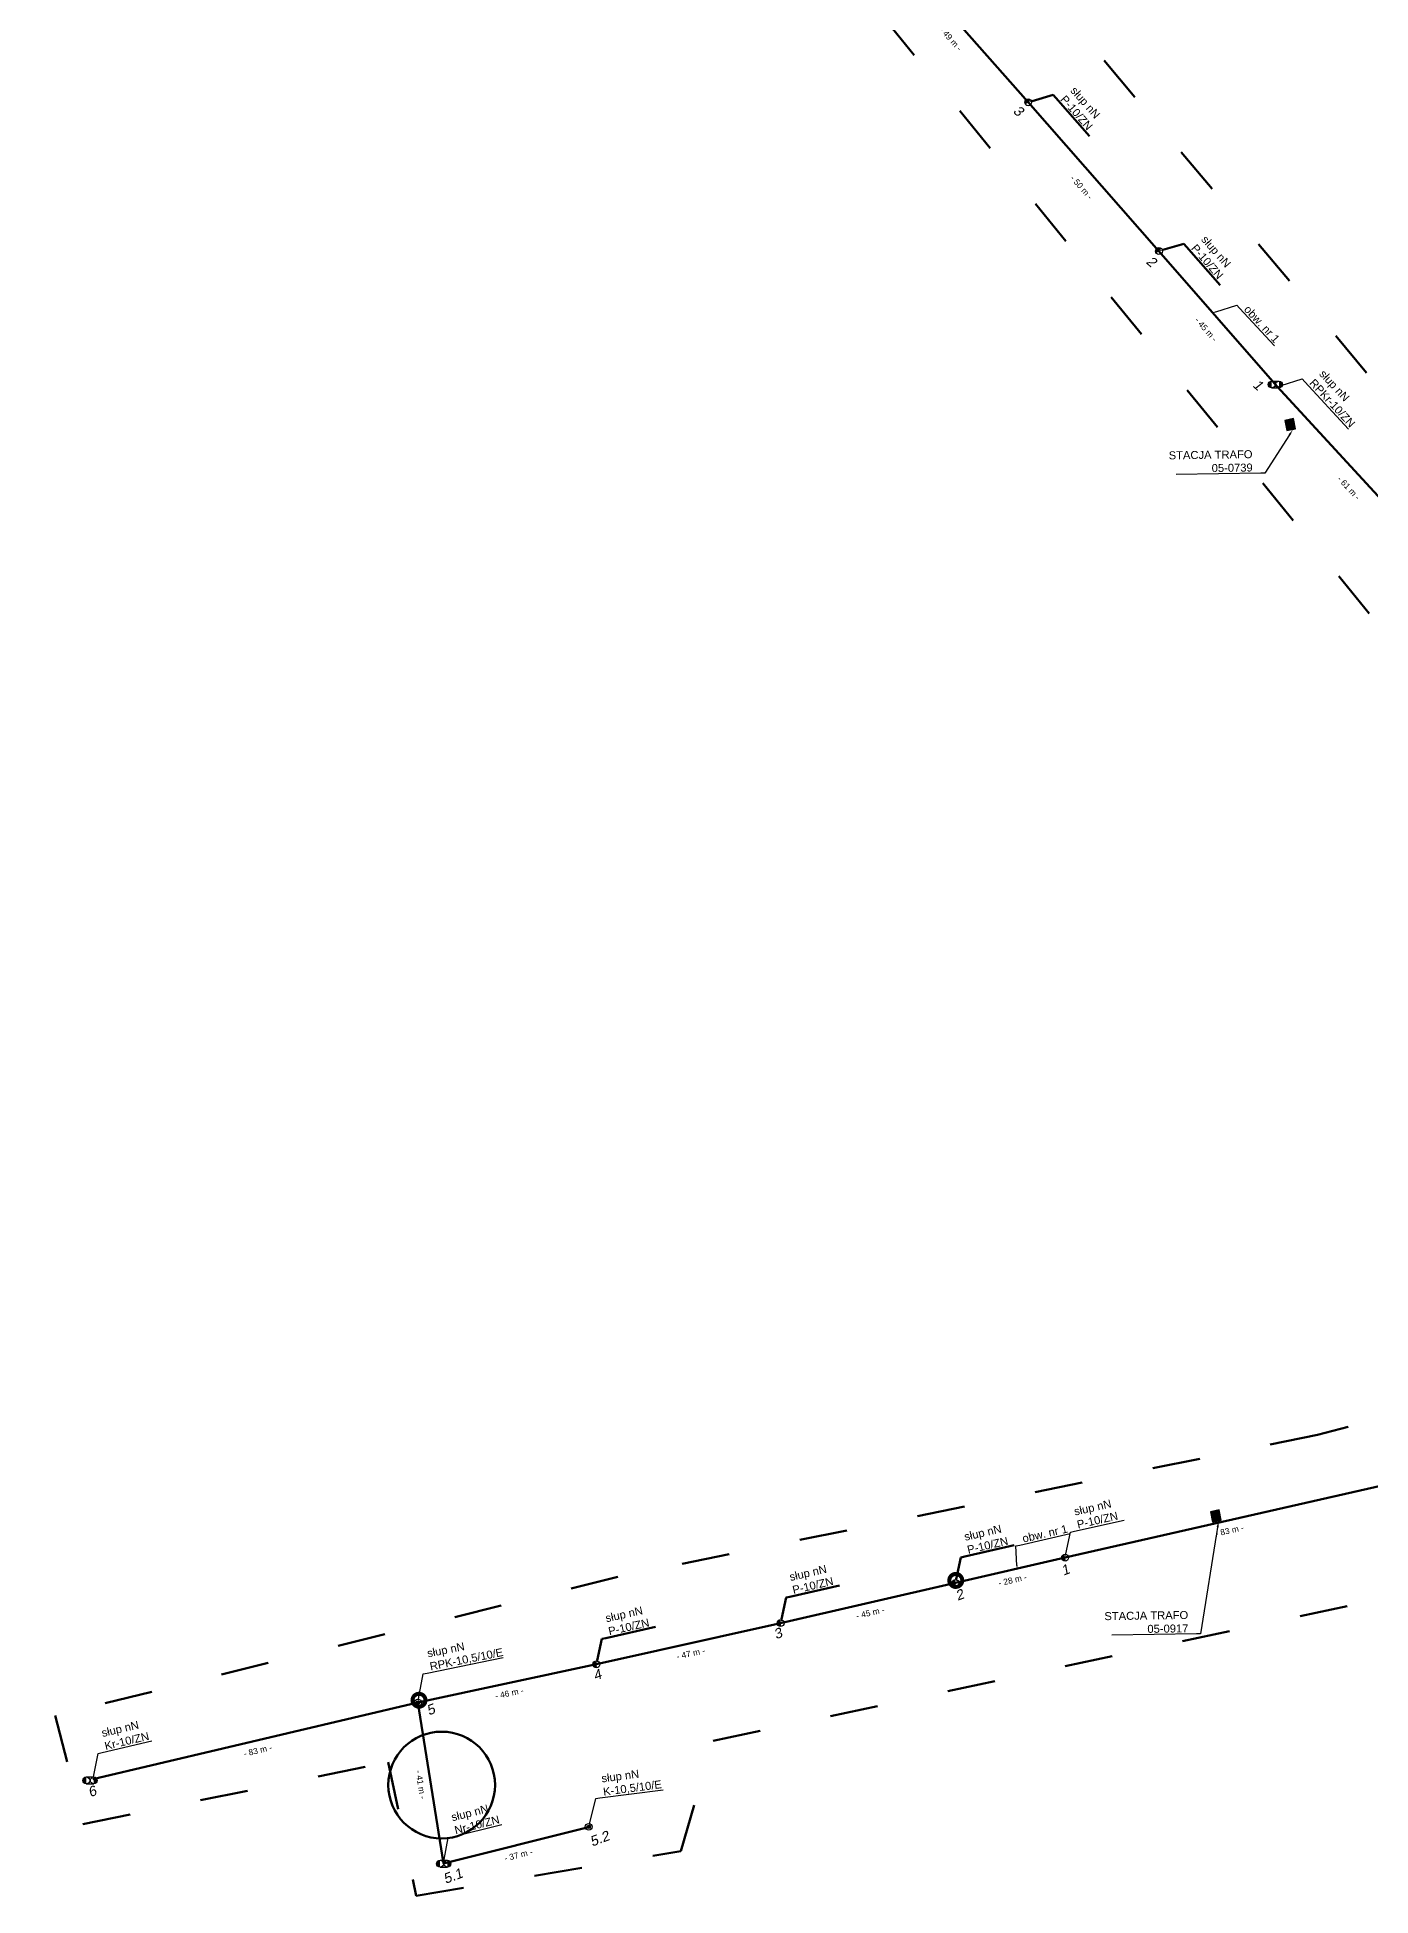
# Model space of a CAD drawing. Header units: metres. Extents: x 7547313 to 7555771, y 5771206 to 5789306.
# Drawn here: x 7548173.7 to 7548507.1, y 5784269.2 to 5784733.7 of the extents above; entities that cross this region are included whole.
import ezdxf
from ezdxf import colors
from ezdxf.entities.mleader import LeaderData, LeaderLine
from ezdxf.math import Vec2, Vec3

# ---------------------------------------------------------------- set-up
doc = ezdxf.new("R2010")
doc.units = ezdxf.units.M
doc.linetypes.add('GCAD_ISO03W100', pattern=[30, 12, -18])
for name, color, linetype, lineweight in [('!TELE', 30, 'SCARPLINE1A', 50), ('!trafo_05-0739', 6, 'GCAD_ISO03W100', 50), ('!trafo_05-0917', 6, 'GCAD_ISO03W100', 50), ('_MM LINIA Sn', 40, 'Continuous', 30), ('_numery', 7, 'Continuous', 40), ('_PRZEWIESZENIA', 6, 'Continuous', 50)]:
    doc.layers.add(name, color=color, linetype=linetype, lineweight=lineweight)
for name, color, linetype in [('!wymiary', 7, 'Continuous'), ('_MM mufy', 3, 'Continuous'), ('_MM opisy', 7, 'Continuous'), ('_MM slupy', 5, 'Continuous'), ('_mm trafo', 3, 'Continuous')]:
    doc.layers.add(name, color=color, linetype=linetype)
doc.layers.add('_arkusze model', color=7, linetype='Continuous', lineweight=50, plot=False)
doc.styles.get("Standard").update_dxf_attribs({"font": 'arial.ttf'})
doc.linetypes.add('SCARPLINE1A', pattern='A,2,[150,AAA.SHX,S=1,R=0,X=0,Y=0],1e-11', length=2)
doc.dimstyles.new('opis linie', dxfattribs={"dimtxt": 1.5, "dimasz": 0.18, "dimexe": 0.18, "dimexo": 0.0625, "dimgap": 2.5, "dimtad": 4, "dimdec": 0, "dimzin": 0, "dimdsep": 46, "dimtxsty": 'Standard', "dimcen": 0.09, "dimse1": 1, "dimse2": 1, "dimsd1": 1, "dimsd2": 1, "dimclrt": 256, "dimadec": 0, "dimazin": 0, "dimtfac": 1, "dimtdec": 0, "dimtofl": 0, "dimtmove": 0, "dimatfit": 3, "dimfxl": 1, "dimtfill": 1, "dimtolj": 1, "dimtzin": 0, "dimarcsym": 0})

# ---------------------------------------------------------------- blocks, each defined once
blk = doc.blocks.new('*D90')
at = {"layer": 'Defpoints', "color": 0}
for p in [(7548388.75, 5784754.47), (7548420.86, 5784716.93), (7548421.42, 5784717.43)]:
    blk.add_point(p, dxfattribs=at)
at = {"layer": '!wymiary', "insert": (7548402.07, 5784733.29), "char_height": 1.5, "attachment_point": 5, "rotation": 311.41, "bg_fill": 3, "box_fill_scale": 1.1, "bg_fill_color": 9, "bg_fill_true_color": 13158600, "bg_fill_transparency": 0}
blk.add_mtext('\\A1;- 49 m -', dxfattribs=at)
blk = doc.blocks.new('*D91')
at = {"layer": 'Defpoints', "color": 0}
for p in [(7548421.42, 5784717.43), (7548453.55, 5784679.76), (7548454.11, 5784680.25)]:
    blk.add_point(p, dxfattribs=at)
at = {"layer": '!wymiary', "insert": (7548434.75, 5784696.19), "char_height": 1.5, "attachment_point": 5, "rotation": 311.3264, "bg_fill": 3, "box_fill_scale": 1.1, "bg_fill_color": 9, "bg_fill_true_color": 13158600, "bg_fill_transparency": 0}
blk.add_mtext('\\A1;- 50 m -', dxfattribs=at)
blk = doc.blocks.new('*D92')
at = {"layer": 'Defpoints', "color": 0}
for p in [(7548454.11, 5784680.25), (7548483.14, 5784645.88), (7548483.7, 5784646.37)]:
    blk.add_point(p, dxfattribs=at)
at = {"layer": '!wymiary', "insert": (7548465.88, 5784660.67), "char_height": 1.5, "attachment_point": 5, "rotation": 311.1324, "bg_fill": 3, "box_fill_scale": 1.1, "bg_fill_color": 9, "bg_fill_true_color": 13158600, "bg_fill_transparency": 0}
blk.add_mtext('\\A1;- 45 m -', dxfattribs=at)
blk = doc.blocks.new('*D93')
at = {"layer": 'Defpoints', "color": 0}
for p in [(7548483.7, 5784646.37), (7548524.79, 5784600.68), (7548525.34, 5784601.19)]:
    blk.add_point(p, dxfattribs=at)
at = {"layer": '!wymiary', "insert": (7548501.57, 5784621.06), "char_height": 1.5, "attachment_point": 5, "rotation": 312.6651, "bg_fill": 3, "box_fill_scale": 1.1, "bg_fill_color": 9, "bg_fill_true_color": 13158600, "bg_fill_transparency": 0}
blk.add_mtext('\\A1;- 61 m -', dxfattribs=at)
blk = doc.blocks.new('*D252')
at = {"layer": 'Defpoints', "color": 0}
for p in [(7548311.53, 5784286.36), (7548275.06, 5784277.98), (7548275.24, 5784277.25)]:
    blk.add_point(p, dxfattribs=at)
at = {"layer": '!wymiary', "insert": (7548294, 5784279.36), "char_height": 1.5, "attachment_point": 5, "rotation": 14.092, "bg_fill": 3, "box_fill_scale": 1.1, "bg_fill_color": 9, "bg_fill_true_color": 13158600, "bg_fill_transparency": 0}
blk.add_mtext('\\A1;- 37 m -', dxfattribs=at)
blk = doc.blocks.new('*D253')
at = {"layer": 'Defpoints', "color": 0}
for p in [(7548268.89, 5784317.49), (7548269.63, 5784317.6), (7548275.24, 5784277.25)]:
    blk.add_point(p, dxfattribs=at)
at = {"layer": '!wymiary', "insert": (7548269.59, 5784296.98), "char_height": 1.5, "attachment_point": 5, "rotation": 278.963, "bg_fill": 3, "box_fill_scale": 1.1, "bg_fill_color": 9, "bg_fill_true_color": 13158600, "bg_fill_transparency": 0}
blk.add_mtext('\\A1;- 41 m -', dxfattribs=at)
blk = doc.blocks.new('*D286')
at = {"layer": 'Defpoints', "color": 0}
for p in [(7548511.71, 5784372.12), (7548430.5, 5784354.42), (7548430.66, 5784353.69)]:
    blk.add_point(p, dxfattribs=at)
at = {"layer": '!wymiary', "insert": (7548471.75, 5784360.45), "char_height": 1.5, "attachment_point": 5, "rotation": 12.8133, "bg_fill": 3, "box_fill_scale": 1.1, "bg_fill_color": 9, "bg_fill_true_color": 13158600, "bg_fill_transparency": 0}
blk.add_mtext('\\A1;- 83 m -', dxfattribs=at)
blk = doc.blocks.new('*D287')
at = {"layer": 'Defpoints', "color": 0}
for p in [(7548430.66, 5784353.69), (7548403.07, 5784348.1), (7548403.24, 5784347.37)]:
    blk.add_point(p, dxfattribs=at)
at = {"layer": '!wymiary', "insert": (7548417.52, 5784348.08), "char_height": 1.5, "attachment_point": 5, "rotation": 12.9755, "bg_fill": 3, "box_fill_scale": 1.1, "bg_fill_color": 9, "bg_fill_true_color": 13158600, "bg_fill_transparency": 0}
blk.add_mtext('\\A1;- 28 m -', dxfattribs=at)
blk = doc.blocks.new('*D288')
at = {"layer": 'Defpoints', "color": 0}
for p in [(7548403.24, 5784347.37), (7548359.38, 5784338.06), (7548359.55, 5784337.33)]:
    blk.add_point(p, dxfattribs=at)
at = {"layer": '!wymiary', "insert": (7548381.96, 5784339.9), "char_height": 1.5, "attachment_point": 5, "rotation": 12.9423, "bg_fill": 3, "box_fill_scale": 1.1, "bg_fill_color": 9, "bg_fill_true_color": 13158600, "bg_fill_transparency": 0}
blk.add_mtext('\\A1;- 45 m -', dxfattribs=at)
blk = doc.blocks.new('*D289')
at = {"layer": 'Defpoints', "color": 0}
for p in [(7548359.55, 5784337.33), (7548313.32, 5784327.76), (7548313.48, 5784327.03)]:
    blk.add_point(p, dxfattribs=at)
at = {"layer": '!wymiary', "insert": (7548337.06, 5784329.74), "char_height": 1.5, "attachment_point": 5, "rotation": 12.6021, "bg_fill": 3, "box_fill_scale": 1.1, "bg_fill_color": 9, "bg_fill_true_color": 13158600, "bg_fill_transparency": 0}
blk.add_mtext('\\A1;- 47 m -', dxfattribs=at)
blk = doc.blocks.new('*D290')
at = {"layer": 'Defpoints', "color": 0}
for p in [(7548313.48, 5784327.03), (7548268.74, 5784318.22), (7548268.89, 5784317.49)]:
    blk.add_point(p, dxfattribs=at)
at = {"layer": '!wymiary', "insert": (7548291.71, 5784319.8), "char_height": 1.5, "attachment_point": 5, "rotation": 12.0835, "bg_fill": 3, "box_fill_scale": 1.1, "bg_fill_color": 9, "bg_fill_true_color": 13158600, "bg_fill_transparency": 0}
blk.add_mtext('\\A1;- 46 m -', dxfattribs=at)
blk = doc.blocks.new('*D291')
at = {"layer": 'Defpoints', "color": 0}
for p in [(7548268.89, 5784317.49), (7548187.48, 5784299.09), (7548187.65, 5784298.36)]:
    blk.add_point(p, dxfattribs=at)
at = {"layer": '!wymiary', "insert": (7548228.85, 5784305.47), "char_height": 1.5, "attachment_point": 5, "rotation": 13.2485, "bg_fill": 3, "box_fill_scale": 1.1, "bg_fill_color": 9, "bg_fill_true_color": 13158600, "bg_fill_transparency": 0}
blk.add_mtext('\\A1;- 83 m -', dxfattribs=at)
blk = doc.blocks.new('ZN')
at = {"layer": '_MM slupy', "transparency": 33554687}
h = blk.add_hatch(color=256, dxfattribs=at)
h.dxf.hatch_style = 1
h.paths.add_polyline_path([(0, -0.86), (0, 0.86, 1)])
at = {"layer": '_MM slupy'}
blk.add_circle((0, 0), 0.857, dxfattribs=at)
blk = doc.blocks.new('R')
at = {"layer": '_MM slupy', "transparency": 33554687}
h = blk.add_hatch(color=256, dxfattribs=at)
h.dxf.hatch_style = 1
h.paths.add_polyline_path([(-0.93, -0.86), (-0.93, 0.86, 1)])
h = blk.add_hatch(color=256, dxfattribs=at)
h.dxf.hatch_style = 1
h.paths.add_polyline_path([(0.93, 0.86), (0.93, -0.86, 1)])
at = {"layer": '_MM slupy'}
for points in [[(-0.93, 0.86), (0.93, 0.86)], [(-0.93, -0.86), (0.93, -0.86)]]:
    blk.add_lwpolyline(points, dxfattribs=at)
for centre in [(-0.93, 0), (0.93, 0)]:
    blk.add_circle(centre, 0.857, dxfattribs=at)
blk = doc.blocks.new('E')
at = {"layer": '_MM slupy'}
h = blk.add_hatch(color=256, dxfattribs=at)
h.dxf.hatch_style = 1
h.paths.add_polyline_path([(0.27, 0.37, 1), (-0.27, -0.37, 1)])
for radius in [0.857, 0.457]:
    blk.add_circle((0, 0), radius, dxfattribs=at)
blk = doc.blocks.new('trafo')
at = {"layer": '_mm trafo'}
h = blk.add_hatch(color=256, dxfattribs=at)
h.dxf.hatch_style = 1
h.paths.add_polyline_path([(-1.15, 1.02), (-0.52, -1.51), (1.64, -0.96), (1.01, 1.59)])
at = {"layer": '_MM LINIA Sn', "color": 2, "lineweight": 60}
for p, q in [((0.58, 0.02), (-0.43, 0.9)), ((-0.32, -0.23), (0.58, 0.02)), ((0.58, -0.92), (-0.32, -0.23)), ((0.55, -0.72), (0.41, -0.9)), ((0.41, -0.9), (0.58, -0.92)), ((0.58, -0.92), (0.55, -0.72))]:
    blk.add_line(p, q, dxfattribs=at)
at = {"layer": '_mm trafo', "flags": 128}
blk.add_lwpolyline([(-0.52, -1.52), (1.64, -0.96), (0.98, 1.58), (-1.17, 0.99), (-0.52, -1.52)], close=True, dxfattribs=at)
blk = doc.blocks.new('mufa')
at = {"layer": '_MM mufy'}
h = blk.add_hatch(color=256, dxfattribs=at)
h.dxf.hatch_style = 1
h.paths.add_polyline_path([(2.15, 0.12, 1), (-2.1, -0.05, 1)])
h.paths.add_polyline_path([(-1.1, -0.01, -1), (1.15, 0.08, -1)], flags=16)
h.paths.add_polyline_path([(-0.83, 0, -1), (0.88, 0.07, -1)], flags=0)
blk = doc.blocks.new('q')
at = {"layer": '_MM slupy'}
blk.add_blockref('ZN', (0, 0), dxfattribs=at)
at = {"layer": '_MM opisy'}
ml = blk.add_multileader_mtext('Standard', dxfattribs=at)
ml.set_content('\\pxql;słup nN\\PP-10/ZN', color=256)
ml.set_leader_properties()
ml.build(insert=Vec2(0, 0))
ml.multileader.update_dxf_attribs({"has_text_frame": 1, "text_left_attachment_type": 5, "text_right_attachment_type": 5, "dogleg_length": 1, "arrow_head_size": 1})
ctx = ml.context
ctx.base_point, ctx.char_height, ctx.arrow_head_size, ctx.landing_gap_size, ctx.plane_origin = Vec3(3.75, 5.9), 2, 1, 1, Vec3(1.72, -1.42)
ctx.left_attachment, ctx.right_attachment = 5, 5
notes = []
notes.append((ctx, [(0, (1, 1, 0), (2.75, 5.9), (1, 0), 1, [(0, [(0, 0), (2.75, 5.9)], 0, [])])]))
ctx.mtext.insert, ctx.mtext.flow_direction = Vec3(4.75, 11.7), 5
ctx.mtext.has_bg_fill, ctx.mtext.bg_color, ctx.mtext.bg_scale_factor, ctx.mtext.bg_transparency, ctx.mtext.use_window_bg_color = 1, -1023410175, 1, 0, 1
for ctx, leaders in notes:
    for number, flags, end, landing, length, lines in leaders:
        leader = LeaderData()
        leader.index, (leader.has_last_leader_line, leader.has_dogleg_vector, leader.attachment_direction) = number, flags
        leader.last_leader_point, leader.dogleg_vector, leader.dogleg_length = Vec3(end), Vec3(landing), length
        for number, points, colour, breaks in lines:
            line = LeaderLine()
            line.index, line.vertices, line.color, line.breaks = number, Vec3.list(points), colors.encode_raw_color(colour), breaks
            leader.lines.append(line)
        ctx.leaders.append(leader)

msp = doc.modelspace()

# ---------------------------------------------------------------- linework, layer by layer
at = {"layer": '!TELE'}
for points in [[(7548149.98, 5784906.23), (7548198.22, 5784891.68), (7548244.11, 5784879.13), (7548292.09, 5784865.99), (7548323.63, 5784828.41), (7548356.11, 5784791.36), (7548388.75, 5784754.47), (7548421.42, 5784717.43), (7548454.11, 5784680.25), (7548483.7, 5784646.37), (7548525.34, 5784601.19), (7548562.89, 5784596.95), (7548591.08, 5784564.67), (7548606.5, 5784550.99)], [(7548187.65, 5784298.36), (7548268.89, 5784317.49), (7548313.48, 5784327.03), (7548359.55, 5784337.33), (7548403.24, 5784347.37), (7548430.66, 5784353.69), (7548511.71, 5784372.12), (7548557.83, 5784382.24), (7548575.07, 5784385.93), (7548605.01, 5784393.54), (7548655.98, 5784406.73), (7548696.07, 5784414.19), (7548755.57, 5784432.72), (7548777.68, 5784432.67), (7548838.69, 5784446.59), (7548896.33, 5784459.78), (7548934.77, 5784468.75), (7548969.06, 5784475.22), (7549019.45, 5784487.39)], [(7548268.89, 5784317.49), (7548275.24, 5784277.25), (7548311.53, 5784286.36)]]:
    msp.add_lwpolyline(points, dxfattribs=at)

# ---------------------------------------------------------------- next in the draw order: dimensions: what is measured, and where the dimension line sits
at = {"layer": '!wymiary'}
for p1, p2, picture, middle in [((7548388.75, 5784754.47), (7548421.42, 5784717.43), '*D90', (7548402.07, 5784733.29)), ((7548511.71, 5784372.12), (7548430.66, 5784353.69), '*D286', (7548471.75, 5784360.45)), ((7548311.53, 5784286.36), (7548275.24, 5784277.25), '*D252', (7548294, 5784279.36))]:
    dim = msp.add_aligned_dim(p1=p1, p2=p2, distance=-0.75, dimstyle='opis linie', override={"dimpost": '- <> m -'}, dxfattribs=at)
    dim.commit()
    dim.dimension.update_dxf_attribs({"geometry": picture, "text_midpoint": middle})

# ---------------------------------------------------------------- next in the draw order: block references
at = {"layer": '_arkusze model', "rotation": 357.3066721443945}
msp.add_blockref('trafo', (7548468.1, 5784364.09), dxfattribs=at)

# ---------------------------------------------------------------- next in the draw order: dimensions: what is measured, and where the dimension line sits
at = {"layer": '!wymiary'}
for p1, p2, picture, middle in [((7548421.42, 5784717.43), (7548454.11, 5784680.25), '*D91', (7548434.75, 5784696.19)), ((7548430.66, 5784353.69), (7548403.24, 5784347.37), '*D287', (7548417.52, 5784348.08)), ((7548275.24, 5784277.25), (7548268.89, 5784317.49), '*D253', (7548269.59, 5784296.98))]:
    dim = msp.add_aligned_dim(p1=p1, p2=p2, distance=-0.75, dimstyle='opis linie', override={"dimpost": '- <> m -'}, dxfattribs=at)
    dim.commit()
    dim.dimension.update_dxf_attribs({"geometry": picture, "text_midpoint": middle})

# ---------------------------------------------------------------- next in the draw order: leaders
at = {"layer": '_MM opisy'}
ml = msp.add_multileader_mtext('Standard', dxfattribs=at)
ml.set_content('\\pxql;słup nN\\PK-10,5/10/E', color=256)
ml.set_leader_properties()
ml.build(insert=Vec2(0, 0))
ml.multileader.update_dxf_attribs({"has_text_frame": 1, "text_left_attachment_type": 5, "text_right_attachment_type": 5, "dogleg_length": 1, "arrow_head_size": 1})
ctx = ml.context
ctx.base_point, ctx.char_height, ctx.arrow_head_size, ctx.landing_gap_size, ctx.plane_origin, ctx.plane_x_axis, ctx.plane_y_axis = Vec3(7548314.37, 5784293.63), 2, 1, 1, Vec3(7548313.46, 5784285.22), Vec3(0.9916, 0.129339), Vec3(-0.129339, 0.9916)
ctx.left_attachment, ctx.right_attachment = 5, 5
notes = []
notes.append((ctx, [(0, (1, 1, 0), (7548313.38, 5784293.5), (0.9916, 0.129339), 1, [(0, [(7548311.58, 5784286.41)], 0, [])])]))
ctx.mtext.insert, ctx.mtext.text_direction, ctx.mtext.flow_direction = Vec3(7548314.62, 5784299.48), Vec3(0.9916, 0.129339), 5
ctx.mtext.has_bg_fill, ctx.mtext.bg_color, ctx.mtext.bg_scale_factor, ctx.mtext.bg_transparency, ctx.mtext.use_window_bg_color = 1, -1023410175, 1, 0, 1
for ctx, leaders in notes:
    for number, flags, end, landing, length, lines in leaders:
        leader = LeaderData()
        leader.index, (leader.has_last_leader_line, leader.has_dogleg_vector, leader.attachment_direction) = number, flags
        leader.last_leader_point, leader.dogleg_vector, leader.dogleg_length = Vec3(end), Vec3(landing), length
        for number, points, colour, breaks in lines:
            line = LeaderLine()
            line.index, line.vertices, line.color, line.breaks = number, Vec3.list(points), colors.encode_raw_color(colour), breaks
            leader.lines.append(line)
        ctx.leaders.append(leader)

# ---------------------------------------------------------------- next in the draw order: block references
at = {"layer": '!TELE', "rotation": 311.3263695935091}
msp.add_blockref('q', (7548421.42, 5784717.43), dxfattribs=at)
at = {"rotation": 7.43140797036866}
msp.add_blockref('E', (7548311.58, 5784286.41), dxfattribs=at)
at = {"layer": '_MM slupy', "rotation": 12.81331030667214}
msp.add_blockref('ZN', (7548430.66, 5784353.69), dxfattribs=at)

# ---------------------------------------------------------------- next in the draw order: texts
at = {"layer": '_numery', "oblique": 10}
for s, p in [('1', (7548430.23, 5784349.16)), ('5.2', (7548312.43, 5784281.46))]:
    msp.add_text(s, height=2.5, rotation=20.4647, dxfattribs=at).set_placement(p)

# ---------------------------------------------------------------- next in the draw order: dimensions: what is measured, and where the dimension line sits
at = {"layer": '!wymiary'}
for p1, p2, picture, middle in [((7548454.11, 5784680.25), (7548483.7, 5784646.37), '*D92', (7548465.88, 5784660.67)), ((7548403.24, 5784347.37), (7548359.55, 5784337.33), '*D288', (7548381.96, 5784339.9))]:
    dim = msp.add_aligned_dim(p1=p1, p2=p2, distance=-0.75, dimstyle='opis linie', override={"dimpost": '- <> m -'}, dxfattribs=at)
    dim.commit()
    dim.dimension.update_dxf_attribs({"geometry": picture, "text_midpoint": middle})

# ---------------------------------------------------------------- next in the draw order: leaders
at = {"layer": '_MM opisy'}
ml = msp.add_multileader_mtext('Standard', dxfattribs=at)
ml.set_content('\\pxql;słup nN\\PNr-10/ZN', color=256)
ml.set_leader_properties()
ml.build(insert=Vec2(0, 0))
ml.multileader.update_dxf_attribs({"has_text_frame": 1, "text_left_attachment_type": 5, "text_right_attachment_type": 5, "dogleg_length": 1, "arrow_head_size": 1})
ctx = ml.context
ctx.base_point, ctx.char_height, ctx.arrow_head_size, ctx.landing_gap_size, ctx.plane_origin, ctx.plane_x_axis, ctx.plane_y_axis = Vec3(7548277.44, 5784283.89), 2, 1, 1, Vec3(7548277.25, 5784276.29), Vec3(0.969906, 0.243479), Vec3(-0.243479, 0.969906)
ctx.left_attachment, ctx.right_attachment = 5, 5
notes = []
notes.append((ctx, [(0, (1, 1, 0), (7548276.47, 5784283.64), (0.969906, 0.243479), 1, [(0, [(7548275.24, 5784277.25), (7548276.47, 5784283.64)], 0, [])])]))
ctx.mtext.insert, ctx.mtext.text_direction, ctx.mtext.flow_direction = Vec3(7548277.01, 5784289.73), Vec3(0.969906, 0.243479), 5
ctx.mtext.has_bg_fill, ctx.mtext.bg_color, ctx.mtext.bg_scale_factor, ctx.mtext.bg_transparency, ctx.mtext.use_window_bg_color = 1, -1023410175, 1, 0, 1
at = {"layer": '_mm trafo', "color": 3}
ml = msp.add_multileader_mtext('Standard', dxfattribs=at)
ml.set_content('STACJA TRAFO\\P05-0917', color=3)
ml.set_leader_properties()
ml.build(insert=Vec2(0, 0))
ml.multileader.update_dxf_attribs({"has_text_frame": 1, "text_left_attachment_type": 5, "text_right_attachment_type": 5, "dogleg_length": 1, "arrow_head_size": 1.5})
ctx = ml.context
ctx.base_point, ctx.char_height, ctx.arrow_head_size, ctx.plane_origin, ctx.plane_x_axis, ctx.plane_y_axis = Vec3(7548438.79, 5784334.26), 2, 1.5, Vec3(7548472.24, 5784332), Vec3(0.999891, 0.014731), Vec3(-0.014731, 0.999891)
ctx.left_attachment, ctx.right_attachment, ctx.text_align_type, ctx.attachment_type = 5, 5, 2, 2
notes.append((ctx, [(0, (1, 1, 0), (7548464.5, 5784334.63), (-0.999891, -0.014731), 1, [(0, [(7548469, 5784362.81)], 0, [])])]))
ctx.mtext.insert, ctx.mtext.text_direction, ctx.mtext.rotation, ctx.mtext.alignment, ctx.mtext.flow_direction = Vec3(7548461.41, 5784340.37), Vec3(0.999891, 0.014731), 6.129723, 3, 5
ctx.mtext.has_bg_fill, ctx.mtext.bg_color, ctx.mtext.bg_scale_factor, ctx.mtext.bg_transparency, ctx.mtext.use_window_bg_color = 1, -1073741824, 1, 0, 1
for ctx, leaders in notes:
    for number, flags, end, landing, length, lines in leaders:
        leader = LeaderData()
        leader.index, (leader.has_last_leader_line, leader.has_dogleg_vector, leader.attachment_direction) = number, flags
        leader.last_leader_point, leader.dogleg_vector, leader.dogleg_length = Vec3(end), Vec3(landing), length
        for number, points, colour, breaks in lines:
            line = LeaderLine()
            line.index, line.vertices, line.color, line.breaks = number, Vec3.list(points), colors.encode_raw_color(colour), breaks
            leader.lines.append(line)
        ctx.leaders.append(leader)

# ---------------------------------------------------------------- next in the draw order: block references
at = {"layer": '!TELE'}
for p, rotation in [((7548454.11, 5784680.25), 311.1323651816211), ((7548403.24, 5784347.37), 12.9755420537407)]:
    msp.add_blockref('q', p, dxfattribs=dict(at, rotation=rotation))
msp.add_blockref('R', (7548275.34, 5784277.2))

# ---------------------------------------------------------------- next in the draw order: texts
at = {"layer": '_numery', "oblique": 10}
for s, rotation, p in [('3', 318.4797, (7548417.48, 5784715)), ('1', 318.4797, (7548477.36, 5784646.52)), ('5.1', 20.4647, (7548275.79, 5784272.14))]:
    msp.add_text(s, height=2.5, rotation=rotation, dxfattribs=at).set_placement(p)

# ---------------------------------------------------------------- next in the draw order: dimensions: what is measured, and where the dimension line sits
at = {"layer": '!wymiary'}
for p1, p2, picture, middle in [((7548483.7, 5784646.37), (7548525.34, 5784601.19), '*D93', (7548501.57, 5784621.06)), ((7548359.55, 5784337.33), (7548313.48, 5784327.03), '*D289', (7548337.06, 5784329.74))]:
    dim = msp.add_aligned_dim(p1=p1, p2=p2, distance=-0.75, dimstyle='opis linie', override={"dimpost": '- <> m -'}, dxfattribs=at)
    dim.commit()
    dim.dimension.update_dxf_attribs({"geometry": picture, "text_midpoint": middle})

# ---------------------------------------------------------------- next in the draw order: block references
at = {"layer": '!TELE', "rotation": 12.94231481380822}
msp.add_blockref('q', (7548359.55, 5784337.33), dxfattribs=at)
at = {"color": 5, "lineweight": 70}
msp.add_blockref('mufa', (7548403.3, 5784347.96), dxfattribs=at)

# ---------------------------------------------------------------- next in the draw order: texts
at = {"layer": '_numery', "oblique": 10}
for rotation, p in [(318.4797, (7548450.71, 5784677.35)), (20.4647, (7548403.8, 5784342.9))]:
    msp.add_text('2', height=2.5, rotation=rotation, dxfattribs=at).set_placement(p)

# ---------------------------------------------------------------- next in the draw order: dimensions: what is measured, and where the dimension line sits
at = {"layer": '!wymiary'}
dim = msp.add_aligned_dim(p1=(7548313.48, 5784327.03), p2=(7548268.89, 5784317.49), distance=-0.75, dimstyle='opis linie', override={"dimpost": '- <> m -'}, dxfattribs=at)
dim.commit()
dim.dimension.update_dxf_attribs({"geometry": '*D290', "text_midpoint": (7548291.71, 5784319.8)})

# ---------------------------------------------------------------- next in the draw order: leaders
at = {"layer": '_MM opisy'}
ml = msp.add_multileader_mtext('Standard', dxfattribs=at)
ml.set_content('\\pxql;słup nN\\PRPKr-10/ZN', color=256)
ml.set_leader_properties()
ml.build(insert=Vec2(0, 0))
ml.multileader.update_dxf_attribs({"has_text_frame": 1, "text_left_attachment_type": 5, "text_right_attachment_type": 5, "dogleg_length": 1, "arrow_head_size": 1})
ctx = ml.context
ctx.base_point, ctx.char_height, ctx.arrow_head_size, ctx.landing_gap_size, ctx.plane_origin, ctx.plane_x_axis, ctx.plane_y_axis = Vec3(7548490.58, 5784647.61), 2, 1, 1, Vec3(7548483.82, 5784644.14), Vec3(0.677712, -0.735327), Vec3(0.735327, 0.677712)
ctx.left_attachment, ctx.right_attachment = 5, 5
notes = []
notes.append((ctx, [(0, (1, 1, 0), (7548489.91, 5784648.34), (0.677712, -0.735327), 1, [(0, [(7548483.7, 5784646.37), (7548489.91, 5784648.34)], 0, [])])]))
ctx.mtext.insert, ctx.mtext.text_direction, ctx.mtext.flow_direction = Vec3(7548495.5, 5784650.78), Vec3(0.677712, -0.735327), 5
ctx.mtext.has_bg_fill, ctx.mtext.bg_color, ctx.mtext.bg_scale_factor, ctx.mtext.bg_transparency, ctx.mtext.use_window_bg_color = 1, -1023410175, 1, 0, 1
for ctx, leaders in notes:
    for number, flags, end, landing, length, lines in leaders:
        leader = LeaderData()
        leader.index, (leader.has_last_leader_line, leader.has_dogleg_vector, leader.attachment_direction) = number, flags
        leader.last_leader_point, leader.dogleg_vector, leader.dogleg_length = Vec3(end), Vec3(landing), length
        for number, points, colour, breaks in lines:
            line = LeaderLine()
            line.index, line.vertices, line.color, line.breaks = number, Vec3.list(points), colors.encode_raw_color(colour), breaks
            leader.lines.append(line)
        ctx.leaders.append(leader)

# ---------------------------------------------------------------- next in the draw order: linework, layer by layer
at = {"layer": '!trafo_05-0739'}
msp.add_lwpolyline([(7547641.2, 5785178.25), (7547634.65, 5785132.99), (7547721.08, 5785131.95), (7547994.33, 5784969.45), (7547970.52, 5784919.77), (7547996.4, 5784908.38), (7548031.07, 5784948.75), (7548062.9, 5784936.65), (7548097.51, 5784905.28), (7548290.61, 5784854.82), (7548512.5, 5784582.48), (7548546.46, 5784577.95), (7548584.3, 5784537.19), (7548611.47, 5784527.81), (7548638.32, 5784550.78), (7548723.87, 5784589.07), (7548709.94, 5784621.05), (7548610.12, 5784576.44), (7548575.07, 5784619.4), (7548525.34, 5784626.88), (7548306.84, 5784886.78), (7548106.46, 5784940.6), (7548053.47, 5784981.17), (7547724.74, 5785178.25)], close=True, dxfattribs=at)

# ---------------------------------------------------------------- next in the draw order: block references
at = {"layer": '!TELE', "rotation": 12.60213872540614}
msp.add_blockref('q', (7548313.48, 5784327.03), dxfattribs=at)
msp.add_blockref('R', (7548483.21, 5784646.9))
at = {"layer": '_arkusze model', "rotation": 357.3066721443945}
msp.add_blockref('trafo', (7548486.68, 5784636.88), dxfattribs=at)

# ---------------------------------------------------------------- next in the draw order: texts
at = {"layer": '_numery', "oblique": 10}
msp.add_text('3', height=2.5, rotation=20.4647, dxfattribs=at).set_placement((7548358.39, 5784333.26))

# ---------------------------------------------------------------- next in the draw order: dimensions: what is measured, and where the dimension line sits
at = {"layer": '!wymiary'}
dim = msp.add_aligned_dim(p1=(7548268.89, 5784317.49), p2=(7548187.65, 5784298.36), distance=-0.75, dimstyle='opis linie', override={"dimpost": '- <> m -'}, dxfattribs=at)
dim.commit()
dim.dimension.update_dxf_attribs({"geometry": '*D291', "text_midpoint": (7548228.85, 5784305.47)})

# ---------------------------------------------------------------- next in the draw order: linework, layer by layer
at = {"layer": '_PRZEWIESZENIA', "color": 3}
msp.add_circle((7548274.81, 5784296.85), 13.34, dxfattribs=at)

# ---------------------------------------------------------------- next in the draw order: texts
at = {"layer": '_numery', "oblique": 10}
msp.add_text('4', height=2.5, rotation=20.4647, dxfattribs=at).set_placement((7548313.22, 5784322.92))

# ---------------------------------------------------------------- next in the draw order: leaders
at = {"layer": '_MM opisy', "color": 1}
ml = msp.add_multileader_mtext('Standard', dxfattribs=at)
ml.set_content('\\pxql;obw. nr 1', color=256)
ml.set_leader_properties()
ml.build(insert=Vec2(0, 0))
ml.multileader.update_dxf_attribs({"has_text_frame": 1, "text_left_attachment_type": 5, "text_right_attachment_type": 5, "dogleg_length": 1, "arrow_head_size": 1})
ctx = ml.context
ctx.base_point, ctx.char_height, ctx.arrow_head_size, ctx.landing_gap_size, ctx.plane_origin, ctx.plane_x_axis, ctx.plane_y_axis = Vec3(7548474.24, 5784666.01), 2, 1, 1, Vec3(7548467.47, 5784662.54), Vec3(0.677712, -0.735327), Vec3(0.735327, 0.677712)
ctx.left_attachment, ctx.right_attachment = 5, 5
notes = []
notes.append((ctx, [(0, (1, 1, 0), (7548473.56, 5784666.74), (0.677712, -0.735327), 1, [(0, [(7548467.35, 5784664.77), (7548473.56, 5784666.74)], 0, [])])]))
ctx.mtext.insert, ctx.mtext.text_direction, ctx.mtext.flow_direction = Vec3(7548476.69, 5784666.91), Vec3(0.677712, -0.735327), 5
ctx.mtext.has_bg_fill, ctx.mtext.bg_color, ctx.mtext.bg_scale_factor, ctx.mtext.bg_transparency, ctx.mtext.use_window_bg_color = 1, -1023410175, 1, 0, 1
at = {"layer": '_MM opisy'}
ml = msp.add_multileader_mtext('Standard', dxfattribs=at)
ml.set_content('\\pxql;słup nN\\PRPK-10,5/10/E', color=256)
ml.set_leader_properties()
ml.build(insert=Vec2(0, 0))
ml.multileader.update_dxf_attribs({"has_text_frame": 1, "text_left_attachment_type": 5, "text_right_attachment_type": 5, "dogleg_length": 1, "arrow_head_size": 1})
ctx = ml.context
ctx.base_point, ctx.char_height, ctx.arrow_head_size, ctx.landing_gap_size, ctx.plane_origin, ctx.plane_x_axis, ctx.plane_y_axis = Vec3(7548271.17, 5784324.85), 2, 1, 1, Vec3(7548270.84, 5784316.4), Vec3(0.980298, 0.197523), Vec3(-0.197523, 0.980298)
ctx.left_attachment, ctx.right_attachment = 5, 5
notes.append((ctx, [(0, (1, 1, 0), (7548270.19, 5784324.66), (0.980298, 0.197523), 1, [(0, [(7548268.88, 5784317.45)], 0, [])])]))
ctx.mtext.insert, ctx.mtext.text_direction, ctx.mtext.flow_direction = Vec3(7548271.01, 5784330.71), Vec3(0.980298, 0.197523), 5
ctx.mtext.has_bg_fill, ctx.mtext.bg_color, ctx.mtext.bg_scale_factor, ctx.mtext.bg_transparency, ctx.mtext.use_window_bg_color = 1, -1023410175, 1, 0, 1
ml = msp.add_multileader_mtext('Standard', dxfattribs=at)
ml.set_content('\\pxql;słup nN\\PKr-10/ZN', color=256)
ml.set_leader_properties()
ml.build(insert=Vec2(0, 0))
ml.multileader.update_dxf_attribs({"has_text_frame": 1, "text_left_attachment_type": 5, "text_right_attachment_type": 5, "dogleg_length": 1, "arrow_head_size": 1})
ctx = ml.context
ctx.base_point, ctx.char_height, ctx.arrow_head_size, ctx.landing_gap_size, ctx.plane_origin, ctx.plane_x_axis, ctx.plane_y_axis = Vec3(7548189.95, 5784304.96), 2, 1, 1, Vec3(7548189.65, 5784297.37), Vec3(0.973385, 0.229176), Vec3(-0.229176, 0.973385)
ctx.left_attachment, ctx.right_attachment = 5, 5
notes.append((ctx, [(0, (1, 1, 0), (7548188.98, 5784304.73), (0.973385, 0.229176), 1, [(0, [(7548187.65, 5784298.36), (7548188.98, 5784304.73)], 0, [])])]))
ctx.mtext.insert, ctx.mtext.text_direction, ctx.mtext.flow_direction = Vec3(7548189.6, 5784310.8), Vec3(0.973385, 0.229176), 5
ctx.mtext.has_bg_fill, ctx.mtext.bg_color, ctx.mtext.bg_scale_factor, ctx.mtext.bg_transparency, ctx.mtext.use_window_bg_color = 1, -1023410175, 1, 0, 1
at = {"layer": '_mm trafo', "color": 3}
ml = msp.add_multileader_mtext('Standard', dxfattribs=at)
ml.set_content('STACJA TRAFO\\P05-0739', color=3)
ml.set_leader_properties()
ml.build(insert=Vec2(0, 0))
ml.multileader.update_dxf_attribs({"has_text_frame": 1, "text_left_attachment_type": 5, "text_right_attachment_type": 5, "dogleg_length": 1, "arrow_head_size": 1.5})
ctx = ml.context
ctx.base_point, ctx.char_height, ctx.arrow_head_size, ctx.plane_origin, ctx.plane_x_axis, ctx.plane_y_axis = Vec3(7548454.86, 5784624.37), 2, 1.5, Vec3(7548490.81, 5784604.79), Vec3(0.999891, 0.014731), Vec3(-0.014731, 0.999891)
ctx.left_attachment, ctx.right_attachment, ctx.text_align_type, ctx.attachment_type = 5, 5, 2, 2
notes.append((ctx, [(0, (1, 1, 0), (7548480.56, 5784624.75), (-0.999891, -0.014731), 1, [(0, [(7548487.58, 5784635.6)], 0, [])])]))
ctx.mtext.insert, ctx.mtext.text_direction, ctx.mtext.rotation, ctx.mtext.alignment, ctx.mtext.flow_direction = Vec3(7548477.48, 5784630.49), Vec3(0.999891, 0.014731), 6.129723, 3, 5
ctx.mtext.has_bg_fill, ctx.mtext.bg_color, ctx.mtext.bg_scale_factor, ctx.mtext.bg_transparency, ctx.mtext.use_window_bg_color = 1, -1073741824, 1, 0, 1
for ctx, leaders in notes:
    for number, flags, end, landing, length, lines in leaders:
        leader = LeaderData()
        leader.index, (leader.has_last_leader_line, leader.has_dogleg_vector, leader.attachment_direction) = number, flags
        leader.last_leader_point, leader.dogleg_vector, leader.dogleg_length = Vec3(end), Vec3(landing), length
        for number, points, colour, breaks in lines:
            line = LeaderLine()
            line.index, line.vertices, line.color, line.breaks = number, Vec3.list(points), colors.encode_raw_color(colour), breaks
            leader.lines.append(line)
        ctx.leaders.append(leader)

# ---------------------------------------------------------------- next in the draw order: linework, layer by layer
at = {"layer": '!trafo_05-0917'}
msp.add_lwpolyline([(7548178.24, 5784314.26), (7548185.15, 5784287.09), (7548261.43, 5784302.57), (7548268.46, 5784269.17), (7548334.56, 5784280.3), (7548342.66, 5784307.87), (7548518.74, 5784345.27), (7548572.92, 5784353.15), (7548597.98, 5784345.67), (7548651.17, 5784354.9), (7548694.48, 5784391.96), (7548712.04, 5784409.52), (7548704.71, 5784438.83), (7548493.71, 5784384.38), (7548318.85, 5784348.87)], close=True, dxfattribs=at)

# ---------------------------------------------------------------- next in the draw order: block references
at = {"color": 5, "lineweight": 70}
msp.add_blockref('mufa', (7548269.12, 5784318.01), dxfattribs=at)
at = {"rotation": 11.39213582451655}
msp.add_blockref('E', (7548268.88, 5784317.45), dxfattribs=at)
msp.add_blockref('R', (7548186.92, 5784298.01))

# ---------------------------------------------------------------- next in the draw order: texts
at = {"layer": '_numery', "oblique": 10}
for s, p in [('5', (7548271.61, 5784314.23)), ('6', (7548186.96, 5784293.78))]:
    msp.add_text(s, height=2.5, rotation=20.4647, dxfattribs=at).set_placement(p)

# ---------------------------------------------------------------- next in the draw order: leaders
at = {"layer": '_MM opisy'}
ml = msp.add_multileader_mtext('Standard', dxfattribs=at)
ml.set_content('\\pxql;słup nN\\PP-10/ZN', color=256)
ml.set_leader_properties()
ml.build(insert=Vec2(0, 0))
ml.multileader.update_dxf_attribs({"has_text_frame": 1, "text_left_attachment_type": 5, "text_right_attachment_type": 5, "dogleg_length": 1, "arrow_head_size": 1})
ctx = ml.context
ctx.base_point, ctx.char_height, ctx.arrow_head_size, ctx.landing_gap_size, ctx.plane_origin, ctx.plane_x_axis, ctx.plane_y_axis = Vec3(7548433.02, 5784360.28), 2, 1, 1, Vec3(7548432.65, 5784352.68), Vec3(0.975098, 0.221775), Vec3(-0.221775, 0.975098)
ctx.left_attachment, ctx.right_attachment = 5, 5
notes = []
notes.append((ctx, [(0, (1, 1, 0), (7548432.04, 5784360.05), (0.975098, 0.221775), 1, [(0, [(7548430.66, 5784353.69), (7548432.04, 5784360.05)], 0, [])])]))
ctx.mtext.insert, ctx.mtext.text_direction, ctx.mtext.flow_direction = Vec3(7548432.7, 5784366.15), Vec3(0.975098, 0.221775), 5
ctx.mtext.has_bg_fill, ctx.mtext.bg_color, ctx.mtext.bg_scale_factor, ctx.mtext.bg_transparency, ctx.mtext.use_window_bg_color = 1, -1023410175, 1, 0, 1
for ctx, leaders in notes:
    for number, flags, end, landing, length, lines in leaders:
        leader = LeaderData()
        leader.index, (leader.has_last_leader_line, leader.has_dogleg_vector, leader.attachment_direction) = number, flags
        leader.last_leader_point, leader.dogleg_vector, leader.dogleg_length = Vec3(end), Vec3(landing), length
        for number, points, colour, breaks in lines:
            line = LeaderLine()
            line.index, line.vertices, line.color, line.breaks = number, Vec3.list(points), colors.encode_raw_color(colour), breaks
            leader.lines.append(line)
        ctx.leaders.append(leader)

# ---------------------------------------------------------------- next in the draw order: leaders
at = {"layer": '_MM opisy', "color": 1}
ml = msp.add_multileader_mtext('Standard', dxfattribs=at)
ml.set_content('\\pxql;obw. nr 1', color=256)
ml.set_leader_properties()
ml.build(insert=Vec2(0, 0))
ml.multileader.update_dxf_attribs({"has_text_frame": 1, "text_left_attachment_type": 5, "text_right_attachment_type": 5, "dogleg_length": 1, "arrow_head_size": 1})
ctx = ml.context
ctx.base_point, ctx.char_height, ctx.arrow_head_size, ctx.landing_gap_size, ctx.plane_origin, ctx.plane_x_axis, ctx.plane_y_axis = Vec3(7548419.34, 5784356.83), 2, 1, 1, Vec3(7548420.66, 5784349.72), Vec3(0.975098, 0.221775), Vec3(-0.221775, 0.975098)
ctx.left_attachment, ctx.right_attachment = 5, 5
notes = []
notes.append((ctx, [(0, (1, 1, 0), (7548418.37, 5784356.61), (0.975098, 0.221775), 1, [(0, [(7548418.67, 5784350.73)], 0, [])])]))
ctx.mtext.insert, ctx.mtext.text_direction, ctx.mtext.flow_direction = Vec3(7548419.78, 5784359.4), Vec3(0.975098, 0.221775), 5
ctx.mtext.has_bg_fill, ctx.mtext.bg_color, ctx.mtext.bg_scale_factor, ctx.mtext.bg_transparency, ctx.mtext.use_window_bg_color = 1, -1023410175, 1, 0, 1
for ctx, leaders in notes:
    for number, flags, end, landing, length, lines in leaders:
        leader = LeaderData()
        leader.index, (leader.has_last_leader_line, leader.has_dogleg_vector, leader.attachment_direction) = number, flags
        leader.last_leader_point, leader.dogleg_vector, leader.dogleg_length = Vec3(end), Vec3(landing), length
        for number, points, colour, breaks in lines:
            line = LeaderLine()
            line.index, line.vertices, line.color, line.breaks = number, Vec3.list(points), colors.encode_raw_color(colour), breaks
            leader.lines.append(line)
        ctx.leaders.append(leader)

doc.saveas('drawing.dxf')
